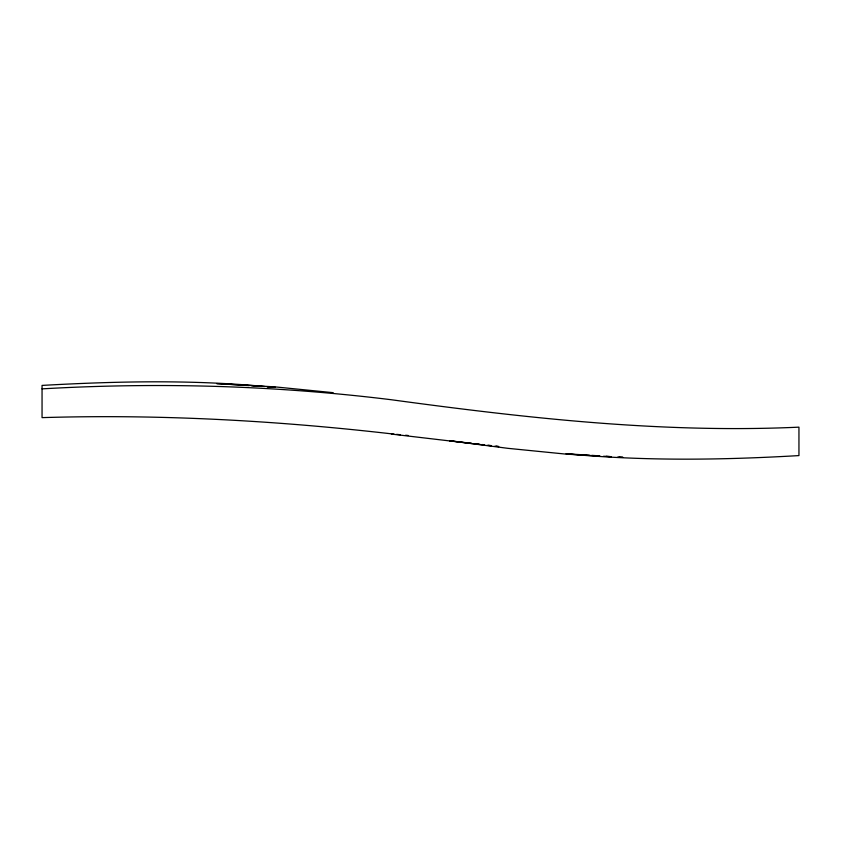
<?xml version="1.0" encoding="UTF-8"?>
<svg xmlns="http://www.w3.org/2000/svg" width="841" height="841" viewBox="0 0 841 841"><rect width="100%" height="100%" fill="white"/><g stroke="black" fill="none" stroke-linecap="round" stroke-linejoin="round"><path stroke-width="1.26" d="M42.05 388.868C158.529 382.161 275.575 385.451 391.391 399.748C526.403 418.093 662.456 433.43 798.95 427.154L798.95 455.591C721.389 460.08 643.47 461.225 566.056 453.751L589.352 455.223M599.696 456.032L566.056 454.129L507.838 448.327L449.609 440.758L471.612 443.323M603.575 456.253L611.344 456.684L606.172 456.285M617.809 457.052L622.992 457.346L619.102 457.094M249.062 385.62L216.715 383.58L274.944 386.871L333.162 392.673M251.648 385.777L262.003 386.429M591.938 455.38L599.696 455.875M264.589 386.482C190.602 379.596 116.142 381.278 42.05 385.409L42.05 417.63C158.749 414.098 275.449 420.511 391.391 433.83L393.977 434.082M396.563 434.345L400.442 434.723M405.625 435.239L408.211 435.491M484.542 445.026L391.391 434.072M487.128 445.31L491.018 445.73M494.897 446.15L498.776 446.56L496.19 446.182M474.198 443.627L479.37 444.227M481.956 444.532L484.542 444.826M488.432 445.278L491.018 445.583M274.944 387.249L267.175 386.755L274.944 387.249"/></g></svg>
